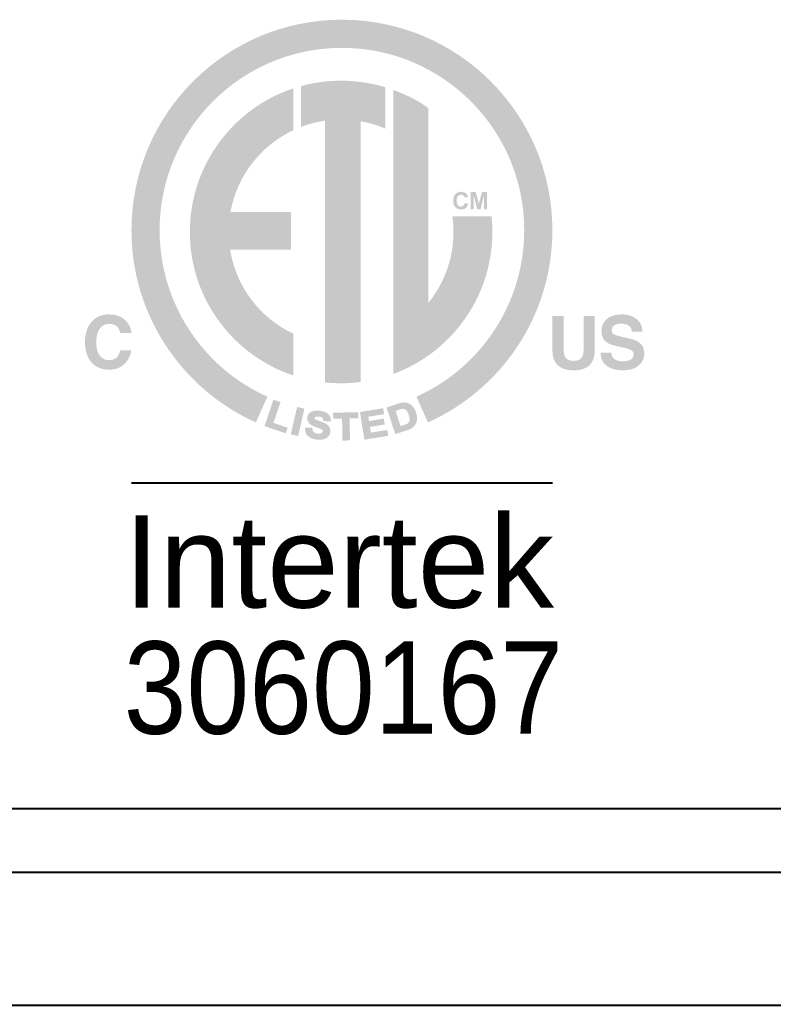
# Model space of a CAD drawing. Header units: inches. Extents: x 1.2 to 43.4, y 1.7 to 28.6.
# Drawn here: x 33.829 to 34.392, y 24.312 to 25.048 of the extents above; entities that cross this region are included whole.
import ezdxf

# ---------------------------------------------------------------- set-up
doc = ezdxf.new("R2010")
doc.units = ezdxf.units.IN
doc.header["$MEASUREMENT"] = 0
doc.layers.add('ARTWORK', color=2, linetype='Continuous')
doc.styles.add('Arial', font='arial.ttf')

msp = doc.modelspace()

# ---------------------------------------------------------------- hatches: boundary and pattern name
at = {"layer": 'ARTWORK'}
h = msp.add_hatch(color=256, dxfattribs=at)
h.dxf.hatch_style = 1
h.paths.add_polyline_path([(34.08188741003987, 24.75489646510687), (34.08188741003987, 24.75489546510687), (34.06311641003987, 24.75448246510686), (34.06319941003987, 24.75003446510686), (34.06979641003987, 24.75016446510686), (34.07012141003986, 24.73369346510685), (34.07068541003987, 24.73369346510685), (34.07574241003987, 24.73378046510686), (34.07539441003986, 24.75027346510686), (34.08197041003987, 24.75038246510687)])
edge = h.paths.add_edge_path()
edge.add_line((34.05118441003987, 24.75611046510686), (34.05115841003986, 24.75611046510686))
edge.add_spline(control_points=[(34.05115841003986, 24.75611046510686), (34.05020041003986, 24.75611046510686), (34.04930841003987, 24.75600046510687), (34.04848941003986, 24.75580646510686)], knot_values=[0, 0, 0, 0, 1, 1, 1, 1], degree=3, periodic=0)
edge.add_spline(control_points=[(34.04848941003986, 24.75580646510686), (34.04714241003987, 24.75548746510685), (34.04605341003986, 24.75486446510686), (34.04523441003987, 24.75396246510687)], knot_values=[0, 0, 0, 0, 1, 1, 1, 1], degree=3, periodic=0)
edge.add_spline(control_points=[(34.04523441003987, 24.75396246510687), (34.04440041003987, 24.75310046510685), (34.04391341003986, 24.75207846510686), (34.04380241003986, 24.75096746510687)], knot_values=[0, 0, 0, 0, 1, 1, 1, 1], degree=3, periodic=0)
edge.add_spline(control_points=[(34.04380241003986, 24.75096746510687), (34.04377441003987, 24.75074546510686), (34.04376041003987, 24.75049646510686), (34.04376041003987, 24.75031646510686)], knot_values=[0, 0, 0, 0, 1, 1, 1, 1], degree=3, periodic=0)
edge.add_spline(control_points=[(34.04376041003987, 24.75031646510686), (34.04376041003987, 24.74881646510687), (34.04437941003987, 24.74744046510686), (34.04551841003986, 24.74630146510685)], knot_values=[0, 0, 0, 0, 1, 1, 1, 1], degree=3, periodic=0)
edge.add_spline(control_points=[(34.04551841003986, 24.74630146510685), (34.04649041003987, 24.74531546510687), (34.04815641003987, 24.74445746510686), (34.05053141003987, 24.74361046510685)], knot_values=[0, 0, 0, 0, 1, 1, 1, 1], degree=3, periodic=0)
edge.add_spline(control_points=[(34.05053141003987, 24.74361046510685), (34.05232241003986, 24.74298546510687), (34.05347341003987, 24.74255446510686), (34.05395941003987, 24.74237346510685)], knot_values=[0, 0, 0, 0, 1, 1, 1, 1], degree=3, periodic=0)
edge.add_spline(control_points=[(34.05395941003987, 24.74237346510685), (34.05462641003987, 24.74204046510687), (34.05506541003987, 24.74170646510686), (34.05521841003987, 24.74148346510685)], knot_values=[0, 0, 0, 0, 1, 1, 1, 1], degree=3, periodic=0)
edge.add_spline(control_points=[(34.05521841003987, 24.74148346510685), (34.05538441003986, 24.74123346510686), (34.05543441003987, 24.74106146510687), (34.05543441003987, 24.74081146510686)], knot_values=[0, 0, 0, 0, 1, 1, 1, 1], degree=3, periodic=0)
edge.add_line((34.05543441003987, 24.74081146510686), (34.05543441003987, 24.74059446510685))
edge.add_spline(control_points=[(34.05543441003987, 24.74059446510685), (34.05536541003987, 24.74006646510686), (34.05508741003987, 24.73970146510686), (34.05439341003986, 24.73927046510687)], knot_values=[0, 0, 0, 0, 1, 1, 1, 1], degree=3, periodic=0)
edge.add_spline(control_points=[(34.05439341003986, 24.73927046510687), (34.05392141003986, 24.73902046510686), (34.05330141003986, 24.73883646510686), (34.05244041003986, 24.73883646510686)], knot_values=[0, 0, 0, 0, 1, 1, 1, 1], degree=3, periodic=0)
edge.add_spline(control_points=[(34.05244041003986, 24.73883646510686), (34.05212041003986, 24.73883646510686), (34.05175941003986, 24.73887346510686), (34.05139841003987, 24.73890146510686)], knot_values=[0, 0, 0, 0, 1, 1, 1, 1], degree=3, periodic=0)
edge.add_spline(control_points=[(34.05139841003987, 24.73890146510686), (34.05013441003987, 24.73908246510686), (34.04921741003987, 24.73945446510686), (34.04862041003987, 24.74005146510686)], knot_values=[0, 0, 0, 0, 1, 1, 1, 1], degree=3, periodic=0)
edge.add_spline(control_points=[(34.04862041003987, 24.74005146510686), (34.04800941003987, 24.74063546510686), (34.04761141003986, 24.74151446510686), (34.04751341003987, 24.74276446510686)], knot_values=[0, 0, 0, 0, 1, 1, 1, 1], degree=3, periodic=0)
edge.add_line((34.04751341003987, 24.74276446510686), (34.04747241003987, 24.74328546510685))
edge.add_line((34.04747241003987, 24.74328546510685), (34.04202541003987, 24.74341646510686))
edge.add_line((34.04202541003987, 24.74341646510686), (34.04202541003987, 24.74285146510687))
edge.add_spline(control_points=[(34.04202541003987, 24.74285146510687), (34.04205241003987, 24.74051846510686), (34.04280141003987, 24.73855946510686), (34.04426041003987, 24.73710046510686)], knot_values=[0, 0, 0, 0, 1, 1, 1, 1], degree=3, periodic=0)
edge.add_spline(control_points=[(34.04426041003987, 24.73710046510686), (34.04576041003986, 24.73565646510686), (34.04795241003987, 24.73478646510685), (34.05081441003986, 24.73445346510687)], knot_values=[0, 0, 0, 0, 1, 1, 1, 1], degree=3, periodic=0)
edge.add_spline(control_points=[(34.05081441003986, 24.73445346510687), (34.05161941003986, 24.73434246510686), (34.05239841003987, 24.73430146510685), (34.05309241003987, 24.73430146510685)], knot_values=[0, 0, 0, 0, 1, 1, 1, 1], degree=3, periodic=0)
edge.add_spline(control_points=[(34.05309241003987, 24.73430146510685), (34.05413441003986, 24.73430146510685), (34.05508041003986, 24.73441146510686), (34.05591441003986, 24.73460546510685)], knot_values=[0, 0, 0, 0, 1, 1, 1, 1], degree=3, periodic=0)
edge.add_spline(control_points=[(34.05591441003986, 24.73460546510685), (34.05735841003987, 24.73495246510686), (34.05852641003986, 24.73562346510687), (34.05942941003987, 24.73662346510686)], knot_values=[0, 0, 0, 0, 1, 1, 1, 1], degree=3, periodic=0)
edge.add_spline(control_points=[(34.05942941003987, 24.73662346510686), (34.06033241003986, 24.73758146510686), (34.06085341003987, 24.73873746510685), (34.06099241003987, 24.73998746510685)], knot_values=[0, 0, 0, 0, 1, 1, 1, 1], degree=3, periodic=0)
edge.add_spline(control_points=[(34.06099241003987, 24.73998746510685), (34.06101941003986, 24.74030646510687), (34.06106141003987, 24.74060646510685), (34.06106141003987, 24.74089846510685)], knot_values=[0, 0, 0, 0, 1, 1, 1, 1], degree=3, periodic=0)
edge.add_spline(control_points=[(34.06106141003987, 24.74089846510685), (34.06106141003987, 24.74187046510686), (34.06086241003987, 24.74276846510686), (34.06043241003987, 24.74354646510686)], knot_values=[0, 0, 0, 0, 1, 1, 1, 1], degree=3, periodic=0)
edge.add_spline(control_points=[(34.06043241003987, 24.74354646510686), (34.05989041003987, 24.74456046510686), (34.05910041003986, 24.74538946510685), (34.05804541003987, 24.74604146510686)], knot_values=[0, 0, 0, 0, 1, 1, 1, 1], degree=3, periodic=0)
edge.add_spline(control_points=[(34.05804541003987, 24.74604146510686), (34.05700341003987, 24.74669446510686), (34.05543141003987, 24.74738946510686), (34.05329241003986, 24.74812546510685)], knot_values=[0, 0, 0, 0, 1, 1, 1, 1], degree=3, periodic=0)
edge.add_spline(control_points=[(34.05329241003986, 24.74812546510685), (34.05120941003987, 24.74881946510686), (34.04989941003987, 24.74944146510686), (34.04953841003987, 24.74977446510687)], knot_values=[0, 0, 0, 0, 1, 1, 1, 1], degree=3, periodic=0)
edge.add_spline(control_points=[(34.04953841003987, 24.74977446510687), (34.04926041003986, 24.75006646510687), (34.04919141003987, 24.75025446510686), (34.04919141003987, 24.75049046510685)], knot_values=[0, 0, 0, 0, 1, 1, 1, 1], degree=3, periodic=0)
edge.add_line((34.04919141003987, 24.75049046510685), (34.04919141003987, 24.75059846510685))
edge.add_spline(control_points=[(34.04919141003987, 24.75059846510686), (34.04927441003987, 24.75093246510686), (34.04934541003986, 24.75107146510686), (34.04973441003986, 24.75129346510687)], knot_values=[0, 0, 0, 0, 1, 1, 1, 1], degree=3, periodic=0)
edge.add_spline(control_points=[(34.04973441003986, 24.75129346510687), (34.05020641003986, 24.75154346510686), (34.05082241003987, 24.75166246510686), (34.05160041003987, 24.75166246510686)], knot_values=[0, 0, 0, 0, 1, 1, 1, 1], degree=3, periodic=0)
edge.add_spline(control_points=[(34.05160041003987, 24.75166246510686), (34.05187841003986, 24.75166246510686), (34.05222241003986, 24.75163846510685), (34.05255541003987, 24.75159646510686)], knot_values=[0, 0, 0, 0, 1, 1, 1, 1], degree=3, periodic=0)
edge.add_spline(control_points=[(34.05255541003987, 24.75159646510686), (34.05375041003987, 24.75148546510687), (34.05457141003987, 24.75115346510685), (34.05502941003986, 24.75075046510686)], knot_values=[0, 0, 0, 0, 1, 1, 1, 1], degree=3, periodic=0)
edge.add_spline(control_points=[(34.05502941003986, 24.75075046510686), (34.05544641003986, 24.75034746510687), (34.05572541003987, 24.74970646510687), (34.05576741003986, 24.74877546510686)], knot_values=[0, 0, 0, 0, 1, 1, 1, 1], degree=3, periodic=0)
edge.add_line((34.05576741003986, 24.74877546510686), (34.05579541003986, 24.74829846510686))
edge.add_line((34.05579541003986, 24.74829846510686), (34.06135041003986, 24.74786446510686))
edge.add_line((34.06135041003986, 24.74786446510686), (34.06137841003986, 24.74840646510685))
edge.add_spline(control_points=[(34.06137841003986, 24.74840646510685), (34.06140641003987, 24.74860146510686), (34.06140641003987, 24.74881946510686), (34.06140641003987, 24.74901446510685)], knot_values=[0, 0, 0, 0, 1, 1, 1, 1], degree=3, periodic=0)
edge.add_spline(control_points=[(34.06140641003987, 24.74901446510685), (34.06140641003987, 24.75075046510686), (34.06077541003987, 24.75224646510685), (34.05954041003987, 24.75344146510686)], knot_values=[0, 0, 0, 0, 1, 1, 1, 1], degree=3, periodic=0)
edge.add_spline(control_points=[(34.05954041003987, 24.75344146510686), (34.05812341003987, 24.75480246510686), (34.05598541003987, 24.75566046510686), (34.05313841003986, 24.75598046510686)], knot_values=[0, 0, 0, 0, 1, 1, 1, 1], degree=3, periodic=0)
edge.add_spline(control_points=[(34.05313841003986, 24.75598046510686), (34.05245741003986, 24.75609146510686), (34.05179641003987, 24.75611046510686), (34.05118441003987, 24.75611046510686)], knot_values=[0, 0, 0, 0, 1, 1, 1, 1], degree=3, periodic=0)
edge = h.paths.add_edge_path(flags=16)
edge.add_spline(control_points=[(34.11456941003986, 24.75732646510686), (34.11480541003986, 24.75735446510686), (34.11501241003987, 24.75736946510686), (34.11522141003987, 24.75736946510686)], knot_values=[0, 0, 0, 0, 1, 1, 1, 1], degree=3, periodic=0)
edge.add_spline(control_points=[(34.11522141003987, 24.75736946510686), (34.11572141003987, 24.75736946510686), (34.11617141003987, 24.75728146510686), (34.11658741003987, 24.75708746510686)], knot_values=[0, 0, 0, 0, 1, 1, 1, 1], degree=3, periodic=0)
edge.add_spline(control_points=[(34.11658741003987, 24.75708746510686), (34.11714341003987, 24.75687846510687), (34.11765041003987, 24.75646146510687), (34.11815041003986, 24.75585046510686)], knot_values=[0, 0, 0, 0, 1, 1, 1, 1], degree=3, periodic=0)
edge.add_spline(control_points=[(34.11815041003986, 24.75585046510686), (34.11863641003987, 24.75525246510686), (34.11913241003987, 24.75421446510686), (34.11960441003987, 24.75281146510686)], knot_values=[0, 0, 0, 0, 1, 1, 1, 1], degree=3, periodic=0)
edge.add_spline(control_points=[(34.11960441003987, 24.75281146510686), (34.12006241003986, 24.75142346510685), (34.12027641003986, 24.75030346510687), (34.12027641003986, 24.74946946510687)], knot_values=[0, 0, 0, 0, 1, 1, 1, 1], degree=3, periodic=0)
edge.add_line((34.12027641003986, 24.74946946510687), (34.12027641003986, 24.74938346510686))
edge.add_spline(control_points=[(34.12027641003986, 24.74938346510686), (34.12027641003986, 24.74848046510687), (34.12009341003987, 24.74786446510686), (34.11984341003986, 24.74751746510685)], knot_values=[0, 0, 0, 0, 1, 1, 1, 1], degree=3, periodic=0)
edge.add_spline(control_points=[(34.11984341003986, 24.74751746510685), (34.11957941003986, 24.74705946510686), (34.11914641003986, 24.74667146510686), (34.11856241003987, 24.74632346510685)], knot_values=[0, 0, 0, 0, 1, 1, 1, 1], degree=3, periodic=0)
edge.add_spline(control_points=[(34.11856241003987, 24.74632346510685), (34.11814641003987, 24.74604646510686), (34.11732141003986, 24.74572246510687), (34.11615341003987, 24.74534746510686)], knot_values=[0, 0, 0, 0, 1, 1, 1, 1], degree=3, periodic=0)
edge.add_line((34.11615341003987, 24.74534746510686), (34.11348441003987, 24.74447946510686))
edge.add_line((34.11348441003987, 24.74447946510686), (34.10975241003987, 24.75589446510686))
edge.add_line((34.10975241003987, 24.75589446510686), (34.11114141003986, 24.75637146510687))
edge.add_spline(control_points=[(34.11114141003986, 24.75637146510687), (34.11286341003986, 24.75694146510686), (34.11402841003986, 24.75724346510685), (34.11456941003986, 24.75732646510686)], knot_values=[0, 0, 0, 0, 1, 1, 1, 1], degree=3, periodic=0)
h.paths.add_polyline_path([(34.10050541003987, 24.75784646510687), (34.10050741003987, 24.75784646510687), (34.08314641003987, 24.75502546510685), (34.08648841003986, 24.73432246510686), (34.08705241003986, 24.73443046510687), (34.10430541003987, 24.73723046510686), (34.10358841003986, 24.74163546510687), (34.09132741003987, 24.73963846510685), (34.09063241003987, 24.74391446510685), (34.10165741003986, 24.74567146510685), (34.10094041003987, 24.75005546510687), (34.08991641003986, 24.74827646510687), (34.08939541003987, 24.75153146510686), (34.10122241003987, 24.75341946510686)])
edge = h.paths.add_edge_path()
edge.add_line((34.04165441003987, 24.75752046510686), (34.03620741003986, 24.75877946510687))
edge.add_line((34.03620641003987, 24.75877946510687), (34.03147541003986, 24.73833746510687))
edge.add_line((34.03147541003986, 24.73833746510687), (34.03201841003987, 24.73820646510686))
edge.add_line((34.03201841003987, 24.73820646510686), (34.03694441003987, 24.73705646510686))
edge.add_line((34.03694441003987, 24.73705646510686), (34.04165441003987, 24.75752046510686))
edge = h.paths.add_edge_path()
edge.add_line((34.11620341003987, 24.76214246510686), (34.11619741003986, 24.76214346510686))
edge.add_spline(control_points=[(34.11619741003986, 24.76214346510686), (34.11600341003987, 24.76214346510686), (34.11581441003986, 24.76214946510686), (34.11563341003986, 24.76212146510686)], knot_values=[0, 0, 0, 0, 1, 1, 1, 1], degree=3, periodic=0)
edge.add_spline(control_points=[(34.11563341003986, 24.76212146510686), (34.11455041003987, 24.76206546510686), (34.11315041003986, 24.76171446510686), (34.11135841003987, 24.76114446510687)], knot_values=[0, 0, 0, 0, 1, 1, 1, 1], degree=3, periodic=0)
edge.add_line((34.11135841003987, 24.76114446510687), (34.10302541003986, 24.75838846510686))
edge.add_line((34.10302541003986, 24.75838846510686), (34.10322141003986, 24.75791146510686))
edge.add_line((34.10322141003986, 24.75791146510686), (34.10955741003987, 24.73851046510686))
edge.add_line((34.10955741003987, 24.73851046510686), (34.11810841003987, 24.74130946510687))
edge.add_spline(control_points=[(34.11810841003987, 24.74130946510687), (34.11971941003986, 24.74182346510686), (34.12097541003986, 24.74238346510685), (34.12190641003987, 24.74298046510685)], knot_values=[0, 0, 0, 0, 1, 1, 1, 1], degree=3, periodic=0)
edge.add_spline(control_points=[(34.12190641003987, 24.74298046510685), (34.12310041003987, 24.74378646510687), (34.12397041003987, 24.74469946510686), (34.12455341003987, 24.74567146510685)], knot_values=[0, 0, 0, 0, 1, 1, 1, 1], degree=3, periodic=0)
edge.add_spline(control_points=[(34.12455341003987, 24.74567146510685), (34.12531741003987, 24.74692146510685), (34.12572841003987, 24.74837246510685), (34.12581141003987, 24.75001146510687)], knot_values=[0, 0, 0, 0, 1, 1, 1, 1], degree=3, periodic=0)
edge.add_spline(control_points=[(34.12581141003987, 24.75001146510687), (34.12582541003987, 24.75016446510686), (34.12583941003987, 24.75030746510686), (34.12583941003987, 24.75044546510685)], knot_values=[0, 0, 0, 0, 1, 1, 1, 1], degree=3, periodic=0)
edge.add_spline(control_points=[(34.12583941003987, 24.75044546510685), (34.12583941003987, 24.75166846510686), (34.12559541003986, 24.75299446510687), (34.12512241003986, 24.75443846510686)], knot_values=[0, 0, 0, 0, 1, 1, 1, 1], degree=3, periodic=0)
edge.add_spline(control_points=[(34.12512241003986, 24.75443846510686), (34.12453941003987, 24.75625846510687), (34.12378241003987, 24.75771146510687), (34.12286641003986, 24.75882246510686)], knot_values=[0, 0, 0, 0, 1, 1, 1, 1], degree=3, periodic=0)
edge.add_spline(control_points=[(34.12286641003986, 24.75882246510686), (34.12194941003986, 24.75993346510685), (34.12090441003987, 24.76081346510686), (34.11965441003987, 24.76138346510686)], knot_values=[0, 0, 0, 0, 1, 1, 1, 1], degree=3, periodic=0)
edge.add_spline(control_points=[(34.11965441003987, 24.76138346510686), (34.11857041003987, 24.76189746510687), (34.11742541003987, 24.76214246510686), (34.11620341003987, 24.76214246510686)], knot_values=[0, 0, 0, 0, 1, 1, 1, 1], degree=3, periodic=0)
h.paths.add_polyline_path([(34.02381441003986, 24.76238246510687), (34.01851941003987, 24.76420546510687), (34.01183541003986, 24.74450046510685), (34.01233441003987, 24.74430446510686), (34.02767741003987, 24.73907446510685), (34.02913141003987, 24.74330646510685), (34.01854141003987, 24.74688746510685)])
edge = h.paths.add_edge_path()
edge.add_line((34.23536041003987, 24.82672646510686), (34.22691841003987, 24.82672646510686))
edge.add_line((34.22691841003987, 24.82672646510686), (34.22691841003987, 24.80239946510686))
edge.add_spline(control_points=[(34.22691841003987, 24.80239946510686), (34.22691841003987, 24.79821946510685), (34.22756541003987, 24.79492346510686), (34.22887141003987, 24.79259046510685)], knot_values=[0, 0, 0, 0, 1, 1, 1, 1], degree=3, periodic=0)
edge.add_spline(control_points=[(34.22887141003987, 24.79259046510685), (34.23132941003986, 24.78829846510686), (34.23597041003987, 24.78616646510686), (34.24280341003987, 24.78616646510686)], knot_values=[0, 0, 0, 0, 1, 1, 1, 1], degree=3, periodic=0)
edge.add_spline(control_points=[(34.24280341003987, 24.78616646510686), (34.24965141003986, 24.78616646510686), (34.25427541003987, 24.78829846510686), (34.25669241003986, 24.79259046510685)], knot_values=[0, 0, 0, 0, 1, 1, 1, 1], degree=3, periodic=0)
edge.add_spline(control_points=[(34.25669241003986, 24.79259046510685), (34.25801241003987, 24.79492346510686), (34.25864541003986, 24.79821946510685), (34.25864541003986, 24.80239946510686)], knot_values=[0, 0, 0, 0, 1, 1, 1, 1], degree=3, periodic=0)
edge.add_line((34.25864541003986, 24.80239946510686), (34.25864541003986, 24.82672646510686))
edge.add_line((34.25864541003986, 24.82672646510686), (34.25024741003986, 24.82672646510686))
edge.add_line((34.25024741003986, 24.82672646510686), (34.25024741003986, 24.80244246510685))
edge.add_spline(control_points=[(34.25024741003986, 24.80244246510685), (34.25024741003986, 24.79976246510685), (34.24990941003986, 24.79776846510686), (34.24927041003987, 24.79651846510686)], knot_values=[0, 0, 0, 0, 1, 1, 1, 1], degree=3, periodic=0)
edge.add_spline(control_points=[(34.24927041003987, 24.79651846510686), (34.24827041003986, 24.79429646510687), (34.24612341003987, 24.79319846510685), (34.24280341003987, 24.79319846510685)], knot_values=[0, 0, 0, 0, 1, 1, 1, 1], degree=3, periodic=0)
edge.add_spline(control_points=[(34.24280341003987, 24.79319846510685), (34.23947041003987, 24.79319846510685), (34.23729341003987, 24.79429646510687), (34.23629341003986, 24.79651846510686)], knot_values=[0, 0, 0, 0, 1, 1, 1, 1], degree=3, periodic=0)
edge.add_spline(control_points=[(34.23629341003986, 24.79651846510686), (34.23565441003987, 24.79776846510686), (34.23536041003987, 24.79976246510685), (34.23536041003987, 24.80244246510685)], knot_values=[0, 0, 0, 0, 1, 1, 1, 1], degree=3, periodic=0)
edge.add_line((34.23536041003987, 24.80244246510685), (34.23536041003987, 24.82672646510684))
edge = h.paths.add_edge_path()
edge.add_spline(control_points=[(34.28963541003986, 24.82457846510687), (34.28667641003986, 24.82677246510687), (34.28308141003987, 24.82789846510687), (34.27891441003986, 24.82789846510687)], knot_values=[0, 0, 0, 0, 1, 1, 1, 1], degree=3, periodic=0)
edge.add_spline(control_points=[(34.27891441003986, 24.82789846510687), (34.27388741003986, 24.82789846510687), (34.27008941003987, 24.82672246510685), (34.26747841003987, 24.82436146510686)], knot_values=[0, 0, 0, 0, 1, 1, 1, 1], degree=3, periodic=0)
edge.add_spline(control_points=[(34.26747841003987, 24.82436146510686), (34.26489441003987, 24.82202846510685), (34.26361541003986, 24.81907846510686), (34.26361541003986, 24.81555046510687)], knot_values=[0, 0, 0, 0, 1, 1, 1, 1], degree=3, periodic=0)
edge.add_spline(control_points=[(34.26361541003986, 24.81555046510687), (34.26361541003986, 24.81167546510686), (34.26494941003986, 24.80880546510686), (34.26763041003987, 24.80700046510685)], knot_values=[0, 0, 0, 0, 1, 1, 1, 1], degree=3, periodic=0)
edge.add_spline(control_points=[(34.26763041003987, 24.80700046510685), (34.26918541003987, 24.80588946510686), (34.27203541003986, 24.80488446510685), (34.27620241003987, 24.80394046510686)], knot_values=[0, 0, 0, 0, 1, 1, 1, 1], degree=3, periodic=0)
edge.add_line((34.27620241003987, 24.80394046510686), (34.28043341003986, 24.80302946510686))
edge.add_spline(control_points=[(34.28043341003986, 24.80302946510686), (34.28290641003987, 24.80244546510686), (34.28472841003986, 24.80183746510686), (34.28588041003987, 24.80118446510686)], knot_values=[0, 0, 0, 0, 1, 1, 1, 1], degree=3, periodic=0)
edge.add_spline(control_points=[(34.28588041003987, 24.80118446510686), (34.28703341003987, 24.80044846510685), (34.28761741003987, 24.79944546510686), (34.28761741003987, 24.79816746510686)], knot_values=[0, 0, 0, 0, 1, 1, 1, 1], degree=3, periodic=0)
edge.add_spline(control_points=[(34.28761741003987, 24.79816746510686), (34.28761741003987, 24.79591746510687), (34.28644241003987, 24.79435146510686), (34.28412341003987, 24.79354546510686)], knot_values=[0, 0, 0, 0, 1, 1, 1, 1], degree=3, periodic=0)
edge.add_spline(control_points=[(34.28412341003987, 24.79354546510686), (34.28290041003987, 24.79311446510687), (34.28129941003986, 24.79291646510686), (34.27932741003987, 24.79291646510686)], knot_values=[0, 0, 0, 0, 1, 1, 1, 1], degree=3, periodic=0)
edge.add_spline(control_points=[(34.27932741003987, 24.79291646510686), (34.27604941003986, 24.79291646510686), (34.27372241003987, 24.79374346510686), (34.27236141003986, 24.79536846510686)], knot_values=[0, 0, 0, 0, 1, 1, 1, 1], degree=3, periodic=0)
edge.add_spline(control_points=[(34.27236141003986, 24.79536846510686), (34.27161141003987, 24.79622946510686), (34.27113541003986, 24.79756346510686), (34.27088541003987, 24.79938346510686)], knot_values=[0, 0, 0, 0, 1, 1, 1, 1], degree=3, periodic=0)
edge.add_line((34.27088541003987, 24.79938346510686), (34.26294241003987, 24.79938346510686))
edge.add_spline(control_points=[(34.26294241003987, 24.79938346510686), (34.26294241003987, 24.79528546510686), (34.26440541003987, 24.79202946510685), (34.26739141003986, 24.78968246510686)], knot_values=[0, 0, 0, 0, 1, 1, 1, 1], degree=3, periodic=0)
edge.add_spline(control_points=[(34.26739141003986, 24.78968246510686), (34.27034941003987, 24.78734946510686), (34.27442841003986, 24.78616746510686), (34.27960941003987, 24.78616746510686)], knot_values=[0, 0, 0, 0, 1, 1, 1, 1], degree=3, periodic=0)
edge.add_spline(control_points=[(34.27960941003987, 24.78616746510686), (34.28469241003987, 24.78616746510686), (34.28859341003987, 24.78737246510687), (34.29137141003987, 24.78974746510686)], knot_values=[0, 0, 0, 0, 1, 1, 1, 1], degree=3, periodic=0)
edge.add_spline(control_points=[(34.29137141003987, 24.78974746510686), (34.29414941003986, 24.79210846510685), (34.29555941003987, 24.79512146510686), (34.29555941003987, 24.79873246510687)], knot_values=[0, 0, 0, 0, 1, 1, 1, 1], degree=3, periodic=0)
edge.add_spline(control_points=[(34.29555941003987, 24.79873246510687), (34.29555941003987, 24.80225946510686), (34.29438341003987, 24.80496346510685), (34.29202241003986, 24.80678346510686)], knot_values=[0, 0, 0, 0, 1, 1, 1, 1], degree=3, periodic=0)
edge.add_spline(control_points=[(34.29202241003986, 24.80678346510686), (34.29053641003986, 24.80800546510686), (34.28824341003987, 24.80898346510686), (34.28522941003988, 24.80969146510685)], knot_values=[0, 0, 0, 0, 1, 1, 1, 1], degree=3, periodic=0)
edge.add_line((34.28522941003988, 24.80969146510685), (34.27835041003986, 24.81131846510685))
edge.add_spline(control_points=[(34.27835041003986, 24.81131846510687), (34.27571141003986, 24.81197146510686), (34.27395541003986, 24.81250946510686), (34.27316341003987, 24.81296846510686)], knot_values=[0, 0, 0, 0, 1, 1, 1, 1], degree=3, periodic=0)
edge.add_spline(control_points=[(34.27316341003987, 24.81296846510686), (34.27190041003986, 24.81367646510685), (34.27127541003986, 24.81469246510686), (34.27127541003986, 24.81613646510687)], knot_values=[0, 0, 0, 0, 1, 1, 1, 1], degree=3, periodic=0)
edge.add_spline(control_points=[(34.27127541003986, 24.81613646510687), (34.27127541003986, 24.81765046510685), (34.27191541003987, 24.81888546510686), (34.27320741003987, 24.81976046510687)], knot_values=[0, 0, 0, 0, 1, 1, 1, 1], degree=3, periodic=0)
edge.add_spline(control_points=[(34.27320741003987, 24.81976046510687), (34.27447141003987, 24.82059446510686), (34.27618341003986, 24.82101946510686), (34.27835041003986, 24.82101946510686)], knot_values=[0, 0, 0, 0, 1, 1, 1, 1], degree=3, periodic=0)
edge.add_spline(control_points=[(34.27835041003986, 24.82101946510686), (34.28026741003987, 24.82101946510686), (34.28188441003986, 24.82070146510685), (34.28319041003986, 24.82002146510686)], knot_values=[0, 0, 0, 0, 1, 1, 1, 1], degree=3, periodic=0)
edge.add_spline(control_points=[(34.28319041003986, 24.82002146510686), (34.28514841003987, 24.81904846510686), (34.28619741003986, 24.81733146510686), (34.28633641003987, 24.81494346510686)], knot_values=[0, 0, 0, 0, 1, 1, 1, 1], degree=3, periodic=0)
edge.add_line((34.28633641003987, 24.81494346510686), (34.29425741003986, 24.81494346510686))
edge.add_spline(control_points=[(34.29425741003986, 24.81494346510686), (34.29411841003987, 24.81915146510687), (34.29257941003986, 24.82238446510686), (34.28963541003986, 24.82457846510687)], knot_values=[0, 0, 0, 0, 1, 1, 1, 1], degree=3, periodic=0)
edge = h.paths.add_edge_path()
edge.add_spline(control_points=[(33.90975241003987, 24.82134446510686), (33.90671041003986, 24.82569246510687), (33.90190641003987, 24.82789846510687), (33.89536441003986, 24.82789846510687)], knot_values=[0, 0, 0, 0, 1, 1, 1, 1], degree=3, periodic=0)
edge.add_spline(control_points=[(33.89536441003986, 24.82789846510687), (33.89046141003986, 24.82789846510687), (33.88642141003987, 24.82625846510686), (33.88325541003987, 24.82299446510686)], knot_values=[0, 0, 0, 0, 1, 1, 1, 1], degree=3, periodic=0)
edge.add_spline(control_points=[(33.88325541003987, 24.82299446510686), (33.87960241003987, 24.81928546510686), (33.87776441003987, 24.81401346510685), (33.87776441003987, 24.80715246510687)], knot_values=[0, 0, 0, 0, 1, 1, 1, 1], degree=3, periodic=0)
edge.add_spline(control_points=[(33.87776441003987, 24.80715246510687), (33.87776441003987, 24.80077746510686), (33.87936841003987, 24.79574446510685), (33.88260441003987, 24.79209146510686)], knot_values=[0, 0, 0, 0, 1, 1, 1, 1], degree=3, periodic=0)
edge.add_spline(control_points=[(33.88260441003987, 24.79209146510686), (33.88578441003986, 24.78845246510686), (33.89020141003986, 24.78662246510686), (33.89579841003987, 24.78662246510686)], knot_values=[0, 0, 0, 0, 1, 1, 1, 1], degree=3, periodic=0)
edge.add_spline(control_points=[(33.89579841003987, 24.78662246510686), (33.90032641003987, 24.78662246510686), (33.90405041003987, 24.78797846510686), (33.90695341003986, 24.79065946510687)], knot_values=[0, 0, 0, 0, 1, 1, 1, 1], degree=3, periodic=0)
edge.add_spline(control_points=[(33.90695341003986, 24.79065946510687), (33.90984241003987, 24.79335346510686), (33.91164841003987, 24.79685546510686), (33.91235641003986, 24.80111946510686)], knot_values=[0, 0, 0, 0, 1, 1, 1, 1], degree=3, periodic=0)
edge.add_line((33.91235641003986, 24.80111946510686), (33.90411041003986, 24.80111946510686))
edge.add_spline(control_points=[(33.90411041003986, 24.80111946510686), (33.90358241003986, 24.79911946510686), (33.90292541003987, 24.79756146510687), (33.90209241003987, 24.79656146510686)], knot_values=[0, 0, 0, 0, 1, 1, 1, 1], degree=3, periodic=0)
edge.add_spline(control_points=[(33.90209241003987, 24.79656146510686), (33.90061941003987, 24.79465946510686), (33.89846641003987, 24.79371946510686), (33.89564641003987, 24.79371946510686)], knot_values=[0, 0, 0, 0, 1, 1, 1, 1], degree=3, periodic=0)
edge.add_spline(control_points=[(33.89564641003987, 24.79371946510686), (33.89291041003986, 24.79371946510686), (33.89065341003986, 24.79479546510686), (33.88887541003987, 24.79701746510686)], knot_values=[0, 0, 0, 0, 1, 1, 1, 1], degree=3, periodic=0)
edge.add_spline(control_points=[(33.88887541003987, 24.79701746510686), (33.88708441003986, 24.79921246510686), (33.88618441003987, 24.80252446510687), (33.88618441003987, 24.80691346510686)], knot_values=[0, 0, 0, 0, 1, 1, 1, 1], degree=3, periodic=0)
edge.add_spline(control_points=[(33.88618441003987, 24.80691346510686), (33.88618441003987, 24.81135746510685), (33.88704341003987, 24.81479746510686), (33.88872341003987, 24.81719946510685)], knot_values=[0, 0, 0, 0, 1, 1, 1, 1], degree=3, periodic=0)
edge.add_spline(control_points=[(33.88872341003987, 24.81719946510685), (33.89041841003987, 24.81961646510686), (33.89274541003986, 24.82084546510686), (33.89569041003986, 24.82084546510686)], knot_values=[0, 0, 0, 0, 1, 1, 1, 1], degree=3, periodic=0)
edge.add_spline(control_points=[(33.89569041003986, 24.82084546510686), (33.89856441003987, 24.82084546510686), (33.90071441003987, 24.81997146510686), (33.90220041003987, 24.81826346510687)], knot_values=[0, 0, 0, 0, 1, 1, 1, 1], degree=3, periodic=0)
edge.add_spline(control_points=[(33.90220041003987, 24.81826346510687), (33.90300541003987, 24.81730446510686), (33.90370441003986, 24.81584146510686), (33.90421841003987, 24.81396646510686)], knot_values=[0, 0, 0, 0, 1, 1, 1, 1], degree=3, periodic=0)
edge.add_line((33.90421841003987, 24.81396646510686), (33.91242141003987, 24.81396646510686))
edge.add_spline(control_points=[(33.91242141003987, 24.81396646510686), (33.91231041003986, 24.81643846510687), (33.91143241003986, 24.81887246510686), (33.90975241003987, 24.82134446510686)], knot_values=[0, 0, 0, 0, 1, 1, 1, 1], degree=3, periodic=0)
h.paths.add_polyline_path([(34.16969141003986, 24.91930446510686), (34.16582841003986, 24.91930446510686), (34.16582841003986, 24.90647946510686), (34.16823741003986, 24.90647946510686), (34.16823741003986, 24.91661346510686), (34.17075541003987, 24.90647946510686), (34.17325041003987, 24.90647946510686), (34.17578941003987, 24.91661346510686), (34.17578941003987, 24.90647946510686), (34.17819841003987, 24.90647946510686), (34.17819841003987, 24.91930446510686), (34.17433541003987, 24.91930446510686), (34.17201341003987, 24.91055946510686)], flags=16)
edge = h.paths.add_edge_path(flags=16)
edge.add_spline(control_points=[(34.16263941003987, 24.91813346510686), (34.16166741003987, 24.91906346510686), (34.16037541003986, 24.91952146510687), (34.15882041003987, 24.91952146510687)], knot_values=[0, 0, 0, 0, 1, 1, 1, 1], degree=3, periodic=0)
edge.add_spline(control_points=[(34.15881941003987, 24.91952146510687), (34.15699941003987, 24.91952146510687), (34.15555441003987, 24.91893646510687), (34.15445741003987, 24.91774246510687)], knot_values=[0, 0, 0, 0, 1, 1, 1, 1], degree=3, periodic=0)
edge.add_spline(control_points=[(34.15445741003987, 24.91774246510687), (34.15336041003987, 24.91654846510686), (34.15280841003987, 24.91491146510685), (34.15280841003987, 24.91277246510685)], knot_values=[0, 0, 0, 0, 1, 1, 1, 1], degree=3, periodic=0)
edge.add_spline(control_points=[(34.15280841003987, 24.91277246510685), (34.15280841003987, 24.91073146510686), (34.15335941003987, 24.90916546510687), (34.15445741003987, 24.90799846510686)], knot_values=[0, 0, 0, 0, 1, 1, 1, 1], degree=3, periodic=0)
edge.add_spline(control_points=[(34.15445741003987, 24.90799846510686), (34.15555441003987, 24.90683146510686), (34.15695941003986, 24.90626246510686), (34.15866741003987, 24.90626246510686)], knot_values=[0, 0, 0, 0, 1, 1, 1, 1], degree=3, periodic=0)
edge.add_spline(control_points=[(34.15866741003987, 24.90626246510686), (34.16005641003987, 24.90626246510686), (34.16118541003986, 24.90659546510686), (34.16207441003986, 24.90730446510686)], knot_values=[0, 0, 0, 0, 1, 1, 1, 1], degree=3, periodic=0)
edge.add_spline(control_points=[(34.16207441003986, 24.90730446510686), (34.16297741003987, 24.90798446510686), (34.16361741003986, 24.90903446510686), (34.16400641003986, 24.91045046510686)], knot_values=[0, 0, 0, 0, 1, 1, 1, 1], degree=3, periodic=0)
edge.add_line((34.16400641003986, 24.91045046510686), (34.16148841003987, 24.91123246510686))
edge.add_spline(control_points=[(34.16148841003987, 24.91123246510686), (34.16128041003986, 24.91028746510686), (34.16090341003986, 24.90957946510686), (34.16040341003986, 24.90914846510685)], knot_values=[0, 0, 0, 0, 1, 1, 1, 1], degree=3, periodic=0)
edge.add_spline(control_points=[(34.16040341003986, 24.90914846510685), (34.15990341003987, 24.90869046510686), (34.15930541003986, 24.90845446510686), (34.15862441003986, 24.90845446510686)], knot_values=[0, 0, 0, 0, 1, 1, 1, 1], degree=3, periodic=0)
edge.add_spline(control_points=[(34.15862441003986, 24.90845446510686), (34.15768041003986, 24.90845446510686), (34.15692941003987, 24.90882946510686), (34.15634541003988, 24.90949546510686)], knot_values=[0, 0, 0, 0, 1, 1, 1, 1], degree=3, periodic=0)
edge.add_spline(control_points=[(34.15634541003988, 24.90949546510686), (34.15576241003987, 24.91020446510686), (34.15545541003986, 24.91134346510685), (34.15545541003986, 24.91296846510686)], knot_values=[0, 0, 0, 0, 1, 1, 1, 1], degree=3, periodic=0)
edge.add_spline(control_points=[(34.15545541003986, 24.91296846510686), (34.15545541003986, 24.91449546510685), (34.15574841003986, 24.91560746510686), (34.15634541003988, 24.91628846510686)], knot_values=[0, 0, 0, 0, 1, 1, 1, 1], degree=3, periodic=0)
edge.add_spline(control_points=[(34.15634541003988, 24.91628846510686), (34.15694341003987, 24.91698246510686), (34.15774541003987, 24.91730846510686), (34.15868941003987, 24.91730846510686)], knot_values=[0, 0, 0, 0, 1, 1, 1, 1], degree=3, periodic=0)
edge.add_spline(control_points=[(34.15868941003987, 24.91730846510686), (34.15937041003987, 24.91730846510686), (34.15996141003987, 24.91710346510686), (34.16044741003986, 24.91670046510686)], knot_values=[0, 0, 0, 0, 1, 1, 1, 1], degree=3, periodic=0)
edge.add_spline(control_points=[(34.16044741003986, 24.91670046510686), (34.16093341003986, 24.91632546510687), (34.16127741003987, 24.91579846510686), (34.16140241003987, 24.91515946510685)], knot_values=[0, 0, 0, 0, 1, 1, 1, 1], degree=3, periodic=0)
edge.add_line((34.16140241003987, 24.91515946510685), (34.16398541003987, 24.91578946510685))
edge.add_spline(control_points=[(34.16398541003987, 24.91578946510685), (34.16367941003986, 24.91678946510686), (34.16322241003986, 24.91759146510685), (34.16263941003987, 24.91813346510686)], knot_values=[0, 0, 0, 0, 1, 1, 1, 1], degree=3, periodic=0)
edge = h.paths.add_edge_path(flags=17)
edge.add_line((34.10799741003987, 24.99560746510686), (34.10799441003986, 24.99560746510686))
edge.add_line((34.10799441003986, 24.99560746510686), (34.10799441003986, 24.78341046510685))
edge.add_spline(control_points=[(34.10799441003986, 24.78341046510687), (34.15121741003986, 24.79925846510686), (34.18206141003986, 24.84078646510686), (34.18206141003986, 24.88950846510686)], knot_values=[0, 0, 0, 0, 1, 1, 1, 1], degree=3, periodic=0)
edge.add_spline(control_points=[(34.18206141003986, 24.88950846510686), (34.18206141003986, 24.89343946510687), (34.18185041003987, 24.89729346510686), (34.18147541003987, 24.90114046510686)], knot_values=[0, 0, 0, 0, 1, 1, 1, 1], degree=3, periodic=0)
edge.add_line((34.18147541003987, 24.90114046510686), (34.15220041003987, 24.90114046510686))
edge.add_spline(control_points=[(34.15220041003987, 24.90114046510686), (34.15274241003986, 24.89732146510687), (34.15304641003986, 24.89343946510687), (34.15304641003986, 24.88950846510686)], knot_values=[0, 0, 0, 0, 1, 1, 1, 1], degree=3, periodic=0)
edge.add_spline(control_points=[(34.15304641003986, 24.88950846510686), (34.15304641003986, 24.86946746510685), (34.14602641003987, 24.85108046510686), (34.13431741003987, 24.83662246510686)], knot_values=[0, 0, 0, 0, 1, 1, 1, 1], degree=3, periodic=0)
edge.add_line((34.13431741003987, 24.83662246510686), (34.13423441003987, 24.98210846510685))
edge.add_spline(control_points=[(34.13423441003987, 24.98210846510686), (34.12604041003986, 24.98796946510686), (34.11760841003986, 24.99207946510685), (34.10799741003987, 24.99560746510686)], knot_values=[0, 0, 0, 0, 1, 1, 1, 1], degree=3, periodic=0)
edge = h.paths.add_edge_path(flags=17)
edge.add_line((34.03332041003986, 24.96548546510687), (34.03332041003986, 24.99673546510687))
edge.add_spline(control_points=[(34.03332041003986, 24.99673546510687), (33.98844541003987, 24.98173546510685), (33.95608441003986, 24.93939746510685), (33.95608441003986, 24.88950846510686)], knot_values=[0, 0, 0, 0, 1, 1, 1, 1], degree=3, periodic=0)
edge.add_spline(control_points=[(33.95608441003986, 24.88950846510686), (33.95608441003986, 24.83959246510686), (33.98844541003987, 24.79727646510686), (34.03332041003986, 24.78230446510686)], knot_values=[0, 0, 0, 0, 1, 1, 1, 1], degree=3, periodic=0)
edge.add_line((34.03332041003986, 24.78230446510686), (34.03332041003986, 24.81351046510686))
edge.add_spline(control_points=[(34.03332041003986, 24.81351046510686), (34.00859741003987, 24.82517746510686), (33.99051641003987, 24.84851246510686), (33.98614141003986, 24.87640146510685)], knot_values=[0, 0, 0, 0, 1, 1, 1, 1], degree=3, periodic=0)
edge.add_line((33.98614141003986, 24.87640146510685), (34.03171441003987, 24.87640146510685))
edge.add_line((34.03171441003987, 24.87640146510685), (34.03171441003987, 24.90430946510685))
edge.add_line((34.03171441003987, 24.90430946510686), (33.98640141003986, 24.90430946510686))
edge.add_spline(control_points=[(33.98640141003986, 24.90430946510686), (33.99122141003987, 24.93144846510685), (34.00911141003986, 24.95405446510685), (34.03332041003986, 24.96548546510687)], knot_values=[0, 0, 0, 0, 1, 1, 1, 1], degree=3, periodic=0)
edge = h.paths.add_edge_path(flags=17)
edge.add_spline(control_points=[(34.10220041003987, 24.99756046510686), (34.09172841003986, 25.00075446510687), (34.08059041003986, 25.00248646510687), (34.06906241003986, 25.00248646510687)], knot_values=[0, 0, 0, 0, 1, 1, 1, 1], degree=3, periodic=0)
edge.add_spline(control_points=[(34.06906241003986, 25.00248646510687), (34.05870141003987, 25.00248646510687), (34.04864841003987, 25.00108246510686), (34.03909241003987, 24.99847146510686)], knot_values=[0, 0, 0, 0, 1, 1, 1, 1], degree=3, periodic=0)
edge.add_line((34.03909241003987, 24.99847146510686), (34.03909241003987, 24.96795946510686))
edge.add_spline(control_points=[(34.03909241003987, 24.96795946510686), (34.04478741003987, 24.97012646510686), (34.05078841003987, 24.97170046510686), (34.05699641003987, 24.97260346510686)], knot_values=[0, 0, 0, 0, 1, 1, 1, 1], degree=3, periodic=0)
edge.add_line((34.05699641003987, 24.97260346510686), (34.05699641003987, 24.77713946510686))
edge.add_spline(control_points=[(34.05699641003987, 24.77713946510687), (34.06096841003986, 24.77673646510686), (34.06499241003986, 24.77648846510687), (34.06906241003986, 24.77648846510687)], knot_values=[0, 0, 0, 0, 1, 1, 1, 1], degree=3, periodic=0)
edge.add_spline(control_points=[(34.06906241003986, 24.77648846510687), (34.07407641003986, 24.77648846510687), (34.07897841003987, 24.77683946510686), (34.08379741003986, 24.77746446510686)], knot_values=[0, 0, 0, 0, 1, 1, 1, 1], degree=3, periodic=0)
edge.add_line((34.08379741003986, 24.77746446510686), (34.08379741003986, 24.97214746510686))
edge.add_spline(control_points=[(34.08379741003986, 24.97214746510686), (34.09021441003986, 24.97103646510686), (34.09638141003987, 24.96917946510686), (34.10220041003987, 24.96667946510686)], knot_values=[0, 0, 0, 0, 1, 1, 1, 1], degree=3, periodic=0)
edge.add_line((34.10220041003987, 24.96667946510686), (34.10220041003987, 24.99756046510686))
edge = h.paths.add_edge_path()
edge.add_spline(control_points=[(34.22691841003987, 24.89081146510685), (34.22691841003987, 24.97767246510686), (34.15653841003987, 25.04803746510686), (34.06969141003987, 25.04803746510686)], knot_values=[0, 0, 0, 0, 1, 1, 1, 1], degree=3, periodic=0)
edge.add_spline(control_points=[(34.06969141003987, 25.04803746510686), (33.98283041003987, 25.04803746510686), (33.91245741003986, 24.97767246510686), (33.91244341003987, 24.89081146510685)], knot_values=[0, 0, 0, 0, 1, 1, 1, 1], degree=3, periodic=0)
edge.add_spline(control_points=[(33.91244341003987, 24.89081146510685), (33.91244341003987, 24.82683846510686), (33.95059841003987, 24.77181146510685), (34.00539041003987, 24.74725646510686)], knot_values=[0, 0, 0, 0, 1, 1, 1, 1], degree=3, periodic=0)
edge.add_line((34.00539041003987, 24.74725646510686), (34.01398441003987, 24.76648346510686))
edge.add_spline(control_points=[(34.01398441003987, 24.76648346510686), (33.99878941003986, 24.77328946510686), (33.98501941003987, 24.78281146510686), (33.97338041003987, 24.79447846510686)], knot_values=[0, 0, 0, 0, 1, 1, 1, 1], degree=3, periodic=0)
edge.add_spline(control_points=[(33.97338041003987, 24.79447846510686), (33.94871441003987, 24.81915946510685), (33.93348541003986, 24.85313046510686), (33.93347241003987, 24.89081146510685)], knot_values=[0, 0, 0, 0, 1, 1, 1, 1], degree=3, periodic=0)
edge.add_spline(control_points=[(33.93347241003987, 24.89081146510685), (33.93348541003986, 24.92843646510687), (33.94871441003987, 24.96241946510686), (33.97338041003987, 24.98710046510686)], knot_values=[0, 0, 0, 0, 1, 1, 1, 1], degree=3, periodic=0)
edge.add_spline(control_points=[(33.97338041003987, 24.98710046510686), (33.99806141003987, 25.01176646510686), (34.03203841003986, 25.02700846510686), (34.06969141003987, 25.02700846510686)], knot_values=[0, 0, 0, 0, 1, 1, 1, 1], degree=3, periodic=0)
edge.add_spline(control_points=[(34.06969141003987, 25.02700846510686), (34.10734441003987, 25.02700846510686), (34.14130041003986, 25.01176646510686), (34.16598041003986, 24.98710046510686)], knot_values=[0, 0, 0, 0, 1, 1, 1, 1], degree=3, periodic=0)
edge.add_spline(control_points=[(34.16598041003986, 24.98710046510686), (34.19063341003987, 24.96241946510686), (34.20588941003987, 24.92843646510687), (34.20588941003987, 24.89081146510685)], knot_values=[0, 0, 0, 0, 1, 1, 1, 1], degree=3, periodic=0)
edge.add_spline(control_points=[(34.20588941003987, 24.89081146510685), (34.20588941003987, 24.85313046510686), (34.19063341003987, 24.81915946510685), (34.16598041003986, 24.79447846510686)], knot_values=[0, 0, 0, 0, 1, 1, 1, 1], degree=3, periodic=0)
edge.add_spline(control_points=[(34.16598041003986, 24.79447846510686), (34.15434141003986, 24.78281146510686), (34.14058541003986, 24.77328946510686), (34.12537741003987, 24.76648346510686)], knot_values=[0, 0, 0, 0, 1, 1, 1, 1], degree=3, periodic=0)
edge.add_line((34.12537741003987, 24.76648346510686), (34.13397141003986, 24.74725646510686))
edge.add_spline(control_points=[(34.13397141003986, 24.74725646510686), (34.18876241003987, 24.77181146510685), (34.22691841003987, 24.82683846510686), (34.22691841003987, 24.89081146510685)], knot_values=[0, 0, 0, 0, 1, 1, 1, 1], degree=3, periodic=0)
edge = h.paths.add_edge_path(flags=17)
edge.add_line((34.03620741003986, 24.75877946510687), (34.03620641003987, 24.75877946510687))
edge.add_line((34.15882041003987, 24.91952146510687), (34.15881941003987, 24.91952146510687))

# ---------------------------------------------------------------- linework, layer by layer
for p, q in [((42.12448007707897, 24.45861899997743), (28.80234976213185, 24.45861899997743)), ((28.70513787179858, 24.41121032681315), (42.15203959870904, 24.41121032681315)), ((26.29377154144154, 24.31188518672563), (42.15203959870904, 24.31188518672563))]:
    msp.add_line(p, q)
msp.add_line((33.91242141003987, 24.70207446510686), (34.22694041003987, 24.70207446510686), dxfattribs=at)

# ---------------------------------------------------------------- texts
at = {"layer": 'ARTWORK', "style": 'Arial'}
msp.add_text('Intertek', height=0.069, dxfattribs=at).set_placement((33.90663827533267, 24.60890946510686))
at = {"layer": 'ARTWORK', "style": 'Arial', "width": 0.875}
msp.add_text('3060167', height=0.069, dxfattribs=at).set_placement((33.90663827533267, 24.51467561280076))

doc.saveas('drawing.dxf')
